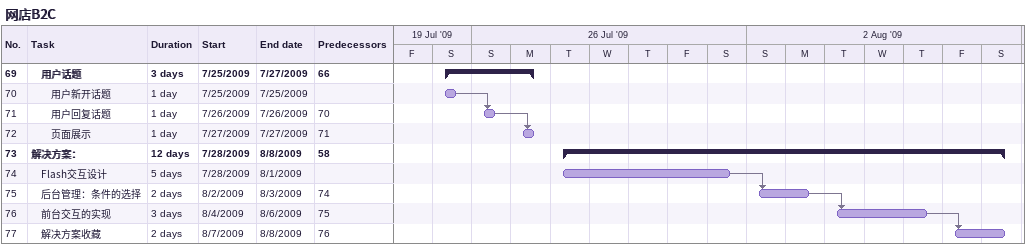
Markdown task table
网店B2C

| ID | Level | Task | Duration | Start | Finish | Predecessors |
|---|---|---|---|---|---|---|
| 69 | 2 | **用户话题** | 3d | 2009-07-25 | 2009-07-27 | 66 |
| 70 | 3 | 用户新开话题 | 1d | 2009-07-25 | 2009-07-25 |  |
| 71 | 3 | 用户回复话题 | 1d | 2009-07-26 | 2009-07-26 | 70 |
| 72 | 3 | 页面展示 | 1d | 2009-07-27 | 2009-07-27 | 71 |
| 73 | 1 | **解决方案：** | 12d | 2009-07-28 | 2009-08-08 | 58 |
| 74 | 2 | Flash交互设计 | 5d | 2009-07-28 | 2009-08-01 |  |
| 75 | 2 | 后台管理：条件的选择 | 2d | 2009-08-02 | 2009-08-03 | 74 |
| 76 | 2 | 前台交互的实现 | 3d | 2009-08-04 | 2009-08-06 | 75 |
| 77 | 2 | 解决方案收藏 | 2d | 2009-08-07 | 2009-08-08 | 76 |
